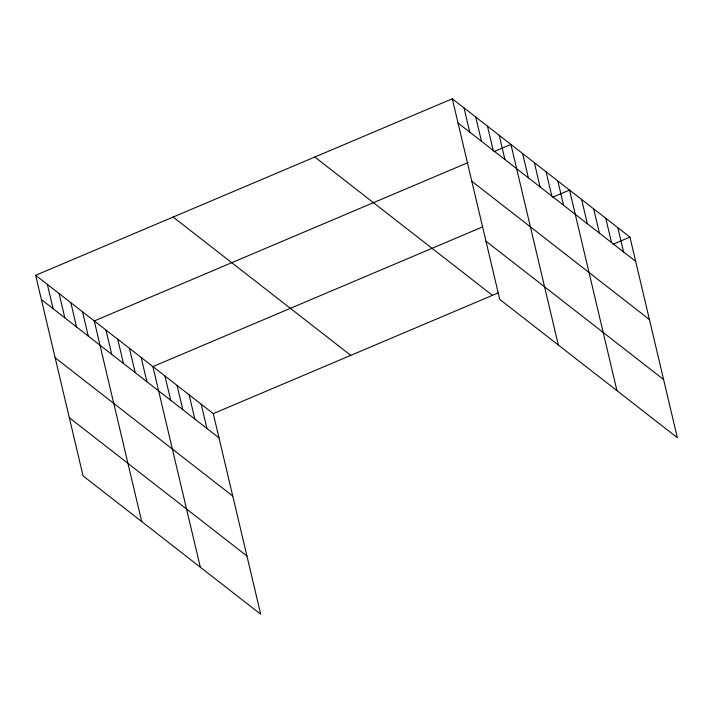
<?xml version="1.0" encoding="UTF-8"?>
<svg xmlns="http://www.w3.org/2000/svg" width="713" height="713" viewBox="0 0 713 713"><rect width="100%" height="100%" fill="white"/><g stroke="black" fill="none" stroke-linecap="round" stroke-linejoin="round"><path stroke-width="1.07" d="M35.65 275.298L213.276 413.62L260.7 614.223L83.073 475.901L35.65 275.298L452.3 98.777L629.927 237.099L677.35 437.702L499.724 299.38L452.3 98.777M468.076 162.573L94.268 320.948L141.691 521.551M493.984 151.602L510.918 144.427L558.341 345.021M482.853 226.796L152.885 366.589L200.308 567.192M552.602 197.243L569.535 190.068L616.959 390.671M213.276 413.62L498.414 292.82M612.993 244.274L629.927 237.099M458.031 123.037L635.666 261.359M471.792 181.227L649.418 319.549M485.963 241.19L663.598 379.503M314.807 157.029L492.433 295.351M173.143 217.046L350.778 355.368M41.381 299.558L219.016 437.88M55.142 357.757L232.768 496.07M69.313 417.711L246.948 556.024M617.85 227.688L623.581 251.947M605.774 218.285L611.504 242.545M593.697 208.882L599.428 233.142M581.612 199.471L587.352 223.73M557.816 180.942L563.546 205.201M546.087 171.815L551.826 196.066M534.367 162.68L540.097 186.94M522.638 153.553L528.378 177.813M499.198 135.292L504.929 159.552M487.469 126.165L493.209 150.425M475.749 117.039L481.48 141.29M464.02 107.904L469.76 132.163M201.2 404.218L206.939 428.468M189.123 394.806L194.854 419.066M177.047 385.403L182.778 409.663M164.961 376.001L170.701 400.251M141.165 357.463L146.896 381.722M129.436 348.336L135.176 372.587M117.716 339.201L123.447 363.461M105.987 330.074L111.727 354.334M82.548 311.822L88.278 336.073M70.819 302.686L76.558 326.946M59.099 293.56L64.83 317.82M47.37 284.434L53.11 308.684"/></g></svg>
